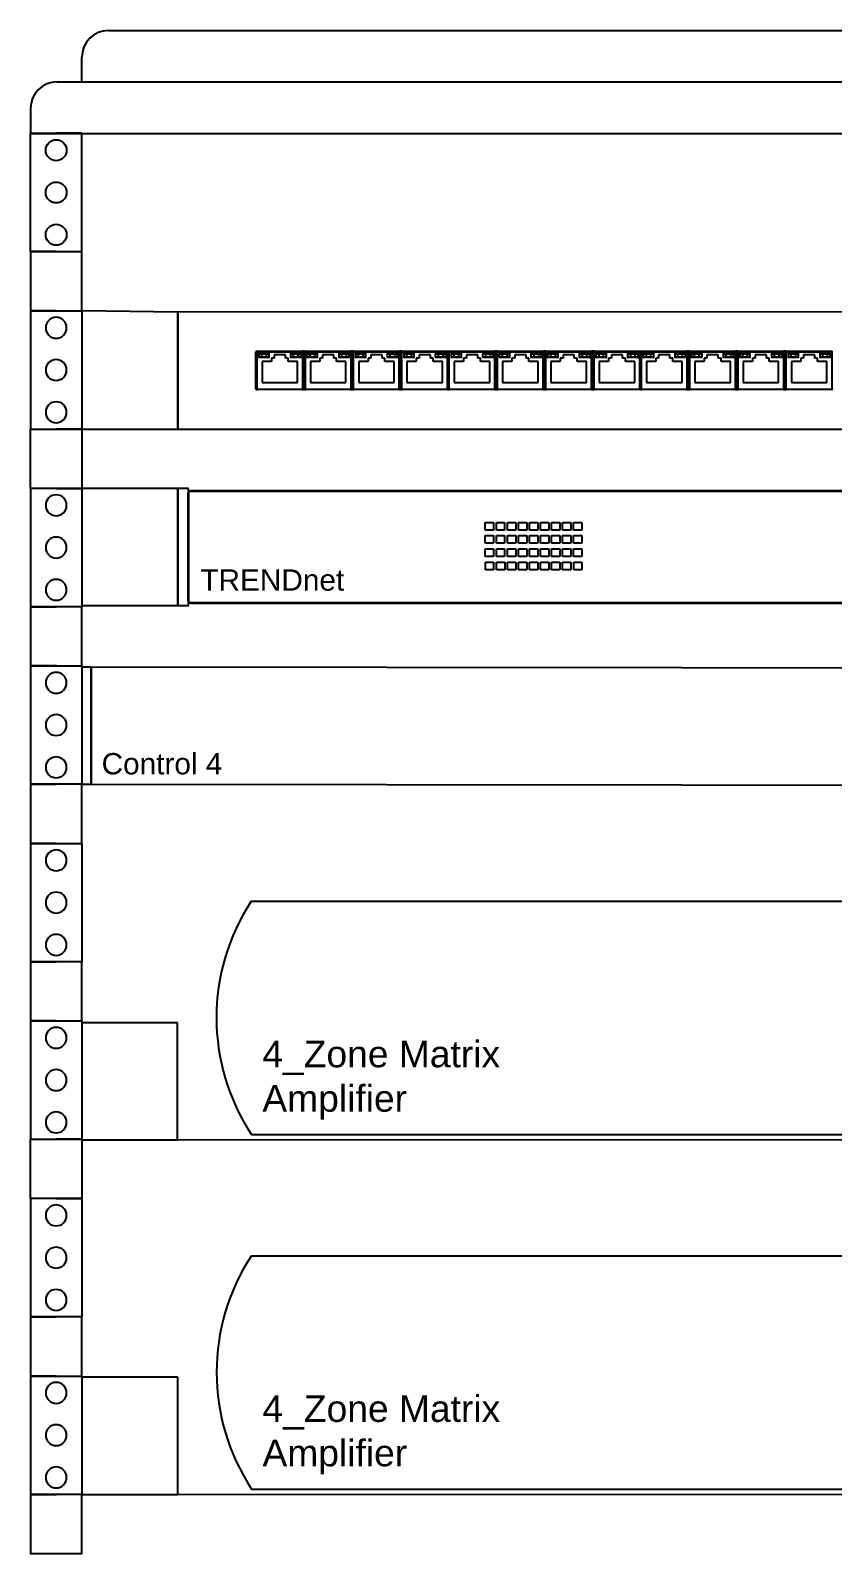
# Model space of a CAD drawing. Header units: inches. Extents: x 29 to 2254, y 8 to 2046.
# Drawn here: x 72 to 373, y 1474 to 2046 of the extents above; entities that cross this region are included whole.
import ezdxf

# ---------------------------------------------------------------- set-up
doc = ezdxf.new("R2010")
doc.units = ezdxf.units.IN
doc.header["$MEASUREMENT"] = 0
doc.styles.get("Standard").update_dxf_attribs({"font": 'arial.ttf'})

# ---------------------------------------------------------------- blocks, each defined once
blk = doc.blocks.new('1u')
at = {"color": 1}
for p, q in [((997921.65, 50907.75), (997911.99, 50907.75)), ((997911.99, 50907.75), (997911.99, 50863.3)), ((997921.65, 50907.75), (997931.31, 50907.75)), ((997931.31, 50907.75), (997931.31, 50863.3)), ((997911.99, 50863.3), (997921.65, 50863.3)), ((997931.31, 50863.3), (997921.65, 50863.3)), ((997931.31, 50863.3), (997921.65, 50863.3))]:
    blk.add_line(p, q, dxfattribs=at)
for centre in [(997921.65, 50901.4), (997921.65, 50885.53), (997921.65, 50869.65)]:
    blk.add_circle(centre, 3.93, dxfattribs=at)
blk = doc.blocks.new('net 1u')
for p, q in [((997524.88, 52136.92), (997527.99, 52136.92)), ((997524.88, 52134.03), (997524.88, 52136.92)), ((997527.99, 52136.92), (997527.99, 52134.03)), ((997529.03, 52136.92), (997532.14, 52136.92)), ((997529.03, 52134.03), (997529.03, 52136.92)), ((997532.14, 52136.92), (997532.14, 52134.03)), ((997533.18, 52136.92), (997536.29, 52136.92)), ((997533.18, 52134.03), (997533.18, 52136.92)), ((997536.29, 52136.92), (997536.29, 52134.03)), ((997537.33, 52136.92), (997540.44, 52136.92)), ((997537.33, 52134.03), (997537.33, 52136.92)), ((997540.44, 52136.92), (997540.44, 52134.03)), ((997541.47, 52136.92), (997544.58, 52136.92)), ((997541.47, 52134.03), (997541.47, 52136.92)), ((997544.58, 52136.92), (997544.58, 52134.03)), ((997545.62, 52136.92), (997548.73, 52136.92)), ((997545.62, 52134.03), (997545.62, 52136.92)), ((997548.73, 52136.92), (997548.73, 52134.03)), ((997549.77, 52136.92), (997552.88, 52136.92)), ((997549.77, 52134.03), (997549.77, 52136.92)), ((997552.88, 52136.92), (997552.88, 52134.03)), ((997553.92, 52136.92), (997557.03, 52136.92)), ((997553.92, 52134.03), (997553.92, 52136.92)), ((997557.03, 52136.92), (997557.03, 52134.03)), ((997558.06, 52136.92), (997561.17, 52136.92)), ((997558.06, 52134.03), (997558.06, 52136.92)), ((997561.17, 52136.92), (997561.17, 52134.03)), ((997527.99, 52134.03), (997524.88, 52134.03)), ((997524.88, 52132.02), (997527.99, 52132.02)), ((997524.88, 52129.14), (997524.88, 52132.02)), ((997527.99, 52132.02), (997527.99, 52129.14)), ((997532.14, 52134.03), (997529.03, 52134.03)), ((997529.03, 52132.02), (997532.14, 52132.02)), ((997529.03, 52129.14), (997529.03, 52132.02)), ((997532.14, 52132.02), (997532.14, 52129.14)), ((997536.29, 52134.03), (997533.18, 52134.03)), ((997533.18, 52132.02), (997536.29, 52132.02)), ((997533.18, 52129.14), (997533.18, 52132.02)), ((997536.29, 52132.02), (997536.29, 52129.14)), ((997540.44, 52134.03), (997537.33, 52134.03)), ((997537.33, 52132.02), (997540.44, 52132.02)), ((997537.33, 52129.14), (997537.33, 52132.02)), ((997540.44, 52132.02), (997540.44, 52129.14)), ((997544.58, 52134.03), (997541.47, 52134.03)), ((997541.47, 52132.02), (997544.58, 52132.02)), ((997541.47, 52129.14), (997541.47, 52132.02)), ((997544.58, 52132.02), (997544.58, 52129.14)), ((997548.73, 52134.03), (997545.62, 52134.03)), ((997545.62, 52132.02), (997548.73, 52132.02)), ((997545.62, 52129.14), (997545.62, 52132.02)), ((997548.73, 52132.02), (997548.73, 52129.14)), ((997552.88, 52134.03), (997549.77, 52134.03)), ((997549.77, 52132.02), (997552.88, 52132.02)), ((997549.77, 52129.14), (997549.77, 52132.02)), ((997552.88, 52132.02), (997552.88, 52129.14)), ((997557.03, 52134.03), (997553.92, 52134.03)), ((997553.92, 52132.02), (997557.03, 52132.02)), ((997553.92, 52129.14), (997553.92, 52132.02)), ((997557.03, 52132.02), (997557.03, 52129.14)), ((997561.17, 52134.03), (997558.06, 52134.03)), ((997558.06, 52132.02), (997561.17, 52132.02)), ((997558.06, 52129.14), (997558.06, 52132.02)), ((997561.17, 52132.02), (997561.17, 52129.14)), ((997527.99, 52129.14), (997524.88, 52129.14)), ((997524.88, 52127.12), (997527.99, 52127.12)), ((997524.88, 52124.24), (997524.88, 52127.12)), ((997527.99, 52124.24), (997524.88, 52124.24)), ((997527.99, 52127.12), (997527.99, 52124.24)), ((997532.14, 52129.14), (997529.03, 52129.14)), ((997529.03, 52127.12), (997532.14, 52127.12)), ((997529.03, 52124.24), (997529.03, 52127.12)), ((997532.14, 52124.24), (997529.03, 52124.24)), ((997532.14, 52127.12), (997532.14, 52124.24)), ((997536.29, 52129.14), (997533.18, 52129.14)), ((997533.18, 52127.12), (997536.29, 52127.12)), ((997533.18, 52124.24), (997533.18, 52127.12)), ((997536.29, 52124.24), (997533.18, 52124.24)), ((997536.29, 52127.12), (997536.29, 52124.24)), ((997540.44, 52129.14), (997537.33, 52129.14)), ((997537.33, 52127.12), (997540.44, 52127.12)), ((997537.33, 52124.24), (997537.33, 52127.12)), ((997540.44, 52124.24), (997537.33, 52124.24)), ((997540.44, 52127.12), (997540.44, 52124.24)), ((997544.58, 52129.14), (997541.47, 52129.14)), ((997541.47, 52127.12), (997544.58, 52127.12)), ((997541.47, 52124.24), (997541.47, 52127.12)), ((997544.58, 52124.24), (997541.47, 52124.24)), ((997544.58, 52127.12), (997544.58, 52124.24)), ((997548.73, 52129.14), (997545.62, 52129.14)), ((997545.62, 52127.12), (997548.73, 52127.12)), ((997545.62, 52124.24), (997545.62, 52127.12)), ((997548.73, 52124.24), (997545.62, 52124.24)), ((997548.73, 52127.12), (997548.73, 52124.24)), ((997552.88, 52129.14), (997549.77, 52129.14)), ((997549.77, 52127.12), (997552.88, 52127.12)), ((997549.77, 52124.24), (997549.77, 52127.12)), ((997552.88, 52124.24), (997549.77, 52124.24)), ((997552.88, 52127.12), (997552.88, 52124.24)), ((997557.03, 52129.14), (997553.92, 52129.14)), ((997553.92, 52127.12), (997557.03, 52127.12)), ((997553.92, 52124.24), (997553.92, 52127.12)), ((997557.03, 52124.24), (997553.92, 52124.24)), ((997557.03, 52127.12), (997557.03, 52124.24)), ((997561.17, 52129.14), (997558.06, 52129.14)), ((997558.06, 52127.12), (997561.17, 52127.12)), ((997558.06, 52124.24), (997558.06, 52127.12)), ((997561.17, 52124.24), (997558.06, 52124.24)), ((997561.17, 52127.12), (997561.17, 52124.24)), ((997524.89, 52122.03), (997528, 52122.03)), ((997524.89, 52119.15), (997524.89, 52122.03)), ((997528, 52119.15), (997524.89, 52119.15)), ((997528, 52122.03), (997528, 52119.15)), ((997529.04, 52122.03), (997532.15, 52122.03)), ((997529.04, 52119.15), (997529.04, 52122.03)), ((997532.15, 52119.15), (997529.04, 52119.15)), ((997532.15, 52122.03), (997532.15, 52119.15)), ((997533.19, 52122.03), (997536.3, 52122.03)), ((997533.19, 52119.15), (997533.19, 52122.03)), ((997536.3, 52119.15), (997533.19, 52119.15)), ((997536.3, 52122.03), (997536.3, 52119.15)), ((997537.33, 52122.03), (997540.44, 52122.03)), ((997537.33, 52119.15), (997537.33, 52122.03)), ((997540.44, 52119.15), (997537.33, 52119.15)), ((997540.44, 52122.03), (997540.44, 52119.15)), ((997541.48, 52122.03), (997544.59, 52122.03)), ((997541.48, 52119.15), (997541.48, 52122.03)), ((997544.59, 52119.15), (997541.48, 52119.15)), ((997544.59, 52122.03), (997544.59, 52119.15)), ((997545.63, 52122.03), (997548.74, 52122.03)), ((997545.63, 52119.15), (997545.63, 52122.03)), ((997548.74, 52119.15), (997545.63, 52119.15)), ((997548.74, 52122.03), (997548.74, 52119.15)), ((997549.78, 52122.03), (997552.89, 52122.03)), ((997549.78, 52119.15), (997549.78, 52122.03)), ((997552.89, 52119.15), (997549.78, 52119.15)), ((997552.89, 52122.03), (997552.89, 52119.15)), ((997553.92, 52122.03), (997557.03, 52122.03)), ((997553.92, 52119.15), (997553.92, 52122.03)), ((997557.03, 52119.15), (997553.92, 52119.15)), ((997557.03, 52122.03), (997557.03, 52119.15)), ((997558.07, 52122.03), (997561.18, 52122.03)), ((997558.07, 52119.15), (997558.07, 52122.03)), ((997561.18, 52119.15), (997558.07, 52119.15)), ((997561.18, 52122.03), (997561.18, 52119.15))]:
    blk.add_line(p, q)
for points in [[(997414.23, 52106.68), (997813.12, 52106.68, 0.414214), (997814.19, 52107.75), (997814.19, 52147.78, 0.414214), (997813.12, 52148.84), (997414.23, 52148.84, 0.414214), (997413.17, 52147.78), (997413.17, 52107.75, 0.414214)], [(997414.23, 52106.89), (997813.12, 52106.89, 0.414214), (997813.97, 52107.75), (997813.97, 52147.78, 0.414214), (997813.12, 52148.63), (997414.23, 52148.63, 0.414214), (997413.38, 52147.78), (997413.38, 52107.75, 0.414214)]]:
    blk.add_lwpolyline(points, format="xyb", close=True)

msp = doc.modelspace()

# ---------------------------------------------------------------- linework, layer by layer
at = {"color": 0}
for p, q in [((101.52, 2046.45), (642.89, 2046.45)), ((91.52, 2027.13), (91.52, 2036.45)), ((82.21, 2027.13), (662.21, 2027.13)), ((82.21, 2027.13), (662.21, 2027.13)), ((72.21, 2017.13), (72.21, 2007.81)), ((72.21, 2007.81), (672.21, 2007.81)), ((156.9, 1911.85), (156.9, 1925.7)), ((157.1, 1911.78), (157.1, 1925.77)), ((157.1, 1911.85), (157.1, 1925.7)), ((157.3, 1911.78), (157.3, 1925.77)), ((157.3, 1925.77), (174.45, 1925.77)), ((157.36, 1925.97), (174.38, 1925.97)), ((157.95, 1925.06), (157.95, 1923.71)), ((157.95, 1925.06), (161.91, 1925.06)), ((161.91, 1923.71), (157.95, 1923.71)), ((158.01, 1925.11), (161.86, 1925.11)), ((161.86, 1923.66), (158.01, 1923.66)), ((159.01, 1925.11), (159.01, 1923.66)), ((159.19, 1922.08), (159.19, 1914.25)), ((162.7, 1922.08), (159.19, 1922.08)), ((160.86, 1923.66), (160.86, 1925.11)), ((161.91, 1923.71), (161.91, 1925.06)), ((162.7, 1923.37), (162.7, 1922.08)), ((163.76, 1923.37), (162.7, 1923.37)), ((163.76, 1924.58), (163.76, 1923.37)), ((167.98, 1924.58), (163.76, 1924.58)), ((167.98, 1923.37), (167.98, 1924.58)), ((169.04, 1923.37), (167.98, 1923.37)), ((169.04, 1922.08), (169.04, 1923.37)), ((172.55, 1922.08), (169.04, 1922.08)), ((169.83, 1925.06), (169.83, 1923.71)), ((169.83, 1925.06), (173.79, 1925.06)), ((173.79, 1923.71), (169.83, 1923.71)), ((169.88, 1925.11), (173.73, 1925.11)), ((173.73, 1923.66), (169.88, 1923.66)), ((170.88, 1925.11), (170.88, 1923.66)), ((172.55, 1914.25), (172.55, 1922.08)), ((172.73, 1923.66), (172.73, 1925.11)), ((173.79, 1923.71), (173.79, 1925.06)), ((175.3, 1925.97), (174.38, 1925.97)), ((174.45, 1911.78), (174.45, 1925.77)), ((174.64, 1925.7), (174.64, 1911.85)), ((175.04, 1911.85), (175.04, 1925.7)), ((175.24, 1911.78), (175.24, 1925.77)), ((175.24, 1911.85), (175.24, 1925.7)), ((175.44, 1911.78), (175.44, 1925.77)), ((175.44, 1925.77), (192.59, 1925.77)), ((175.5, 1925.97), (192.52, 1925.97)), ((176.09, 1925.06), (176.09, 1923.71)), ((176.09, 1925.06), (180.05, 1925.06)), ((180.05, 1923.71), (176.09, 1923.71)), ((176.15, 1925.11), (180, 1925.11)), ((180, 1923.66), (176.15, 1923.66)), ((177.15, 1925.11), (177.15, 1923.66)), ((177.33, 1922.08), (177.33, 1914.25)), ((180.84, 1922.08), (177.33, 1922.08)), ((179, 1923.66), (179, 1925.11)), ((180.05, 1923.71), (180.05, 1925.06)), ((180.84, 1923.37), (180.84, 1922.08)), ((181.9, 1923.37), (180.84, 1923.37)), ((181.9, 1924.58), (181.9, 1923.37)), ((186.12, 1924.58), (181.9, 1924.58)), ((186.12, 1923.37), (186.12, 1924.58)), ((187.18, 1923.37), (186.12, 1923.37)), ((187.18, 1922.08), (187.18, 1923.37)), ((190.69, 1922.08), (187.18, 1922.08)), ((187.97, 1925.06), (187.97, 1923.71)), ((187.97, 1925.06), (191.93, 1925.06)), ((191.93, 1923.71), (187.97, 1923.71)), ((188.02, 1925.11), (191.87, 1925.11)), ((191.87, 1923.66), (188.02, 1923.66)), ((189.02, 1925.11), (189.02, 1923.66)), ((190.69, 1914.25), (190.69, 1922.08)), ((190.87, 1923.66), (190.87, 1925.11)), ((191.93, 1923.71), (191.93, 1925.06)), ((193.44, 1925.97), (192.52, 1925.97)), ((192.59, 1911.78), (192.59, 1925.77)), ((192.78, 1925.7), (192.78, 1911.85)), ((193.18, 1911.85), (193.18, 1925.7)), ((193.38, 1911.78), (193.38, 1925.77)), ((193.38, 1911.85), (193.38, 1925.7)), ((193.58, 1911.78), (193.58, 1925.77)), ((193.58, 1925.77), (210.73, 1925.77)), ((193.64, 1925.97), (210.66, 1925.97)), ((194.23, 1925.06), (194.23, 1923.71)), ((194.23, 1925.06), (198.19, 1925.06)), ((198.19, 1923.71), (194.23, 1923.71)), ((194.29, 1925.11), (198.14, 1925.11)), ((198.14, 1923.66), (194.29, 1923.66)), ((195.29, 1925.11), (195.29, 1923.66)), ((195.47, 1922.08), (195.47, 1914.25)), ((198.98, 1922.08), (195.47, 1922.08)), ((197.14, 1923.66), (197.14, 1925.11)), ((198.19, 1923.71), (198.19, 1925.06)), ((198.98, 1923.37), (198.98, 1922.08)), ((200.04, 1923.37), (198.98, 1923.37)), ((200.04, 1924.58), (200.04, 1923.37)), ((204.26, 1924.58), (200.04, 1924.58)), ((204.26, 1923.37), (204.26, 1924.58)), ((205.32, 1923.37), (204.26, 1923.37)), ((205.32, 1922.08), (205.32, 1923.37)), ((208.83, 1922.08), (205.32, 1922.08)), ((206.11, 1925.06), (206.11, 1923.71)), ((206.11, 1925.06), (210.07, 1925.06)), ((210.07, 1923.71), (206.11, 1923.71)), ((206.16, 1925.11), (210.01, 1925.11)), ((210.01, 1923.66), (206.16, 1923.66)), ((207.16, 1925.11), (207.16, 1923.66)), ((208.83, 1914.25), (208.83, 1922.08)), ((209.01, 1923.66), (209.01, 1925.11)), ((210.07, 1923.71), (210.07, 1925.06)), ((211.58, 1925.97), (210.66, 1925.97)), ((210.73, 1911.78), (210.73, 1925.77)), ((210.92, 1925.7), (210.92, 1911.85)), ((211.32, 1911.85), (211.32, 1925.7)), ((211.52, 1911.78), (211.52, 1925.77)), ((211.52, 1911.85), (211.52, 1925.7)), ((211.72, 1911.78), (211.72, 1925.77)), ((211.72, 1925.77), (228.87, 1925.77)), ((211.78, 1925.97), (228.8, 1925.97)), ((212.37, 1925.06), (212.37, 1923.71)), ((212.37, 1925.06), (216.33, 1925.06)), ((216.33, 1923.71), (212.37, 1923.71)), ((212.43, 1925.11), (216.28, 1925.11)), ((216.28, 1923.66), (212.43, 1923.66)), ((213.43, 1925.11), (213.43, 1923.66)), ((213.61, 1922.08), (213.61, 1914.25)), ((217.12, 1922.08), (213.61, 1922.08)), ((215.28, 1923.66), (215.28, 1925.11)), ((216.33, 1923.71), (216.33, 1925.06)), ((217.12, 1923.37), (217.12, 1922.08)), ((218.18, 1923.37), (217.12, 1923.37)), ((218.18, 1924.58), (218.18, 1923.37)), ((222.4, 1924.58), (218.18, 1924.58)), ((222.4, 1923.37), (222.4, 1924.58)), ((223.46, 1923.37), (222.4, 1923.37)), ((223.46, 1922.08), (223.46, 1923.37)), ((226.97, 1922.08), (223.46, 1922.08)), ((224.25, 1925.06), (224.25, 1923.71)), ((224.25, 1925.06), (228.21, 1925.06)), ((228.21, 1923.71), (224.25, 1923.71)), ((224.3, 1925.11), (228.15, 1925.11)), ((228.15, 1923.66), (224.3, 1923.66)), ((225.3, 1925.11), (225.3, 1923.66)), ((226.97, 1914.25), (226.97, 1922.08)), ((227.15, 1923.66), (227.15, 1925.11)), ((228.21, 1923.71), (228.21, 1925.06)), ((228.87, 1911.78), (228.87, 1925.77)), ((229.06, 1925.7), (229.06, 1911.85)), ((229.1, 1911.85), (229.1, 1925.7)), ((229.29, 1911.78), (229.29, 1925.77)), ((229.29, 1911.85), (229.29, 1925.7)), ((229.49, 1911.78), (229.49, 1925.77)), ((229.49, 1925.77), (246.64, 1925.77)), ((229.56, 1925.97), (246.58, 1925.97)), ((230.15, 1925.06), (230.15, 1923.71)), ((230.15, 1925.06), (234.11, 1925.06)), ((234.11, 1923.71), (230.15, 1923.71)), ((230.2, 1925.11), (234.06, 1925.11)), ((234.06, 1923.66), (230.2, 1923.66)), ((231.21, 1925.11), (231.21, 1923.66)), ((231.39, 1922.07), (231.39, 1914.25)), ((234.9, 1922.07), (231.39, 1922.07)), ((233.05, 1923.66), (233.05, 1925.11)), ((234.11, 1923.71), (234.11, 1925.06)), ((234.9, 1923.37), (234.9, 1922.07)), ((235.96, 1923.37), (234.9, 1923.37)), ((235.96, 1924.58), (235.96, 1923.37)), ((240.18, 1924.58), (235.96, 1924.58)), ((240.18, 1923.37), (240.18, 1924.58)), ((241.23, 1923.37), (240.18, 1923.37)), ((241.23, 1922.07), (241.23, 1923.37)), ((244.74, 1922.07), (241.23, 1922.07)), ((242.03, 1925.06), (242.03, 1923.71)), ((242.03, 1925.06), (245.98, 1925.06)), ((245.98, 1923.71), (242.03, 1923.71)), ((242.08, 1925.11), (245.93, 1925.11)), ((245.93, 1923.66), (242.08, 1923.66)), ((243.08, 1925.11), (243.08, 1923.66)), ((244.74, 1914.25), (244.74, 1922.07)), ((244.93, 1923.66), (244.93, 1925.11)), ((245.98, 1923.71), (245.98, 1925.06)), ((247.5, 1925.97), (246.58, 1925.97)), ((246.64, 1911.78), (246.64, 1925.77)), ((246.84, 1925.7), (246.84, 1911.85)), ((247.24, 1911.85), (247.24, 1925.7)), ((247.43, 1911.78), (247.43, 1925.77)), ((247.43, 1911.85), (247.43, 1925.7)), ((247.63, 1911.78), (247.63, 1925.77)), ((247.63, 1925.77), (264.78, 1925.77)), ((247.7, 1925.97), (264.72, 1925.97)), ((248.29, 1925.06), (248.29, 1923.71)), ((248.29, 1925.06), (252.25, 1925.06)), ((252.25, 1923.71), (248.29, 1923.71)), ((248.34, 1925.11), (252.2, 1925.11)), ((252.2, 1923.66), (248.34, 1923.66)), ((249.35, 1925.11), (249.35, 1923.66)), ((249.53, 1922.07), (249.53, 1914.25)), ((253.04, 1922.07), (249.53, 1922.07)), ((251.19, 1923.66), (251.19, 1925.11)), ((252.25, 1923.71), (252.25, 1925.06)), ((253.04, 1923.37), (253.04, 1922.07)), ((254.1, 1923.37), (253.04, 1923.37)), ((254.1, 1924.58), (254.1, 1923.37)), ((258.32, 1924.58), (254.1, 1924.58)), ((258.32, 1923.37), (258.32, 1924.58)), ((259.37, 1923.37), (258.32, 1923.37)), ((259.37, 1922.07), (259.37, 1923.37)), ((262.88, 1922.07), (259.37, 1922.07)), ((260.17, 1925.06), (260.17, 1923.71)), ((260.17, 1925.06), (264.12, 1925.06)), ((264.12, 1923.71), (260.17, 1923.71)), ((260.22, 1925.11), (264.07, 1925.11)), ((264.07, 1923.66), (260.22, 1923.66)), ((261.22, 1925.11), (261.22, 1923.66)), ((262.88, 1914.25), (262.88, 1922.07)), ((263.07, 1923.66), (263.07, 1925.11)), ((264.12, 1923.71), (264.12, 1925.06)), ((265.64, 1925.97), (264.72, 1925.97)), ((264.78, 1911.78), (264.78, 1925.77)), ((264.98, 1925.7), (264.98, 1911.85)), ((265.38, 1911.85), (265.38, 1925.7)), ((265.57, 1911.78), (265.57, 1925.77)), ((265.57, 1911.85), (265.57, 1925.7)), ((265.77, 1911.78), (265.77, 1925.77)), ((265.77, 1925.77), (282.92, 1925.77)), ((265.84, 1925.97), (282.86, 1925.97)), ((266.43, 1925.06), (266.43, 1923.71)), ((266.43, 1925.06), (270.39, 1925.06)), ((270.39, 1923.71), (266.43, 1923.71)), ((266.48, 1925.11), (270.34, 1925.11)), ((270.34, 1923.66), (266.48, 1923.66)), ((267.49, 1925.11), (267.49, 1923.66)), ((267.67, 1922.07), (267.67, 1914.25)), ((271.18, 1922.07), (267.67, 1922.07)), ((269.33, 1923.66), (269.33, 1925.11)), ((270.39, 1923.71), (270.39, 1925.06)), ((271.18, 1923.37), (271.18, 1922.07)), ((272.24, 1923.37), (271.18, 1923.37)), ((272.24, 1924.58), (272.24, 1923.37)), ((276.46, 1924.58), (272.24, 1924.58)), ((276.46, 1923.37), (276.46, 1924.58)), ((277.51, 1923.37), (276.46, 1923.37)), ((277.51, 1922.07), (277.51, 1923.37)), ((281.02, 1922.07), (277.51, 1922.07)), ((278.31, 1925.06), (278.31, 1923.71)), ((278.31, 1925.06), (282.26, 1925.06)), ((282.26, 1923.71), (278.31, 1923.71)), ((278.36, 1925.11), (282.21, 1925.11)), ((282.21, 1923.66), (278.36, 1923.66)), ((279.36, 1925.11), (279.36, 1923.66)), ((281.02, 1914.25), (281.02, 1922.07)), ((281.21, 1923.66), (281.21, 1925.11)), ((282.26, 1923.71), (282.26, 1925.06)), ((283.78, 1925.97), (282.86, 1925.97)), ((282.92, 1911.78), (282.92, 1925.77)), ((283.12, 1925.7), (283.12, 1911.85)), ((283.52, 1911.85), (283.52, 1925.7)), ((283.71, 1911.78), (283.71, 1925.77)), ((283.71, 1911.85), (283.71, 1925.7)), ((283.91, 1911.78), (283.91, 1925.77)), ((283.91, 1925.77), (301.06, 1925.77)), ((283.98, 1925.97), (301, 1925.97)), ((284.57, 1925.06), (284.57, 1923.71)), ((284.57, 1925.06), (288.53, 1925.06)), ((288.53, 1923.71), (284.57, 1923.71)), ((284.62, 1925.11), (288.48, 1925.11)), ((288.48, 1923.66), (284.62, 1923.66)), ((285.63, 1925.11), (285.63, 1923.66)), ((285.81, 1922.07), (285.81, 1914.25)), ((289.32, 1922.07), (285.81, 1922.07)), ((287.47, 1923.66), (287.47, 1925.11)), ((288.53, 1923.71), (288.53, 1925.06)), ((289.32, 1923.37), (289.32, 1922.07)), ((290.38, 1923.37), (289.32, 1923.37)), ((290.38, 1924.58), (290.38, 1923.37)), ((294.6, 1924.58), (290.38, 1924.58)), ((294.6, 1923.37), (294.6, 1924.58)), ((295.65, 1923.37), (294.6, 1923.37)), ((295.65, 1922.07), (295.65, 1923.37)), ((299.16, 1922.07), (295.65, 1922.07)), ((296.45, 1925.06), (296.45, 1923.71)), ((296.45, 1925.06), (300.4, 1925.06)), ((300.4, 1923.71), (296.45, 1923.71)), ((296.5, 1925.11), (300.35, 1925.11)), ((300.35, 1923.66), (296.5, 1923.66)), ((297.5, 1925.11), (297.5, 1923.66)), ((299.16, 1914.25), (299.16, 1922.07)), ((299.35, 1923.66), (299.35, 1925.11)), ((300.4, 1923.71), (300.4, 1925.06)), ((301.06, 1911.78), (301.06, 1925.77)), ((301.26, 1925.7), (301.26, 1911.85)), ((301.27, 1911.84), (301.27, 1925.69)), ((301.47, 1911.77), (301.47, 1925.76)), ((301.47, 1911.84), (301.47, 1925.69)), ((301.67, 1911.77), (301.67, 1925.76)), ((301.67, 1925.76), (318.82, 1925.76)), ((301.73, 1925.95), (318.75, 1925.95)), ((302.32, 1925.04), (302.32, 1923.7)), ((302.32, 1925.04), (306.28, 1925.04)), ((306.28, 1923.7), (302.32, 1923.7)), ((302.38, 1925.1), (306.23, 1925.1)), ((306.23, 1923.65), (302.38, 1923.65)), ((303.38, 1925.1), (303.38, 1923.65)), ((303.56, 1922.06), (303.56, 1914.24)), ((307.07, 1922.06), (303.56, 1922.06)), ((305.23, 1923.65), (305.23, 1925.1)), ((306.28, 1923.7), (306.28, 1925.04)), ((307.07, 1923.36), (307.07, 1922.06)), ((308.13, 1923.36), (307.07, 1923.36)), ((308.13, 1924.57), (308.13, 1923.36)), ((312.35, 1924.57), (308.13, 1924.57)), ((312.35, 1923.36), (312.35, 1924.57)), ((313.41, 1923.36), (312.35, 1923.36)), ((313.41, 1922.06), (313.41, 1923.36)), ((316.92, 1922.06), (313.41, 1922.06)), ((314.2, 1925.04), (314.2, 1923.7)), ((314.2, 1925.04), (318.16, 1925.04)), ((318.16, 1923.7), (314.2, 1923.7)), ((314.25, 1925.1), (318.1, 1925.1)), ((318.1, 1923.65), (314.25, 1923.65)), ((315.25, 1925.1), (315.25, 1923.65)), ((316.92, 1914.24), (316.92, 1922.06)), ((317.1, 1923.65), (317.1, 1925.1)), ((318.16, 1923.7), (318.16, 1925.04)), ((319.67, 1925.95), (318.75, 1925.95)), ((318.82, 1911.77), (318.82, 1925.76)), ((319.01, 1925.69), (319.01, 1911.84)), ((319.41, 1911.84), (319.41, 1925.69)), ((319.61, 1911.77), (319.61, 1925.76)), ((319.61, 1911.84), (319.61, 1925.69)), ((319.81, 1911.77), (319.81, 1925.76)), ((319.81, 1925.76), (336.96, 1925.76)), ((319.87, 1925.95), (336.89, 1925.95)), ((320.46, 1925.04), (320.46, 1923.7)), ((320.46, 1925.04), (324.42, 1925.04)), ((324.42, 1923.7), (320.46, 1923.7)), ((320.52, 1925.1), (324.37, 1925.1)), ((324.37, 1923.65), (320.52, 1923.65)), ((321.52, 1925.1), (321.52, 1923.65)), ((321.7, 1922.06), (321.7, 1914.24)), ((325.21, 1922.06), (321.7, 1922.06)), ((323.37, 1923.65), (323.37, 1925.1)), ((324.42, 1923.7), (324.42, 1925.04)), ((325.21, 1923.36), (325.21, 1922.06)), ((326.27, 1923.36), (325.21, 1923.36)), ((326.27, 1924.57), (326.27, 1923.36)), ((330.49, 1924.57), (326.27, 1924.57)), ((330.49, 1923.36), (330.49, 1924.57)), ((331.55, 1923.36), (330.49, 1923.36)), ((331.55, 1922.06), (331.55, 1923.36)), ((335.06, 1922.06), (331.55, 1922.06)), ((332.34, 1925.04), (332.34, 1923.7)), ((332.34, 1925.04), (336.3, 1925.04)), ((336.3, 1923.7), (332.34, 1923.7)), ((332.39, 1925.1), (336.24, 1925.1)), ((336.24, 1923.65), (332.39, 1923.65)), ((333.39, 1925.1), (333.39, 1923.65)), ((335.06, 1914.24), (335.06, 1922.06)), ((335.24, 1923.65), (335.24, 1925.1)), ((336.3, 1923.7), (336.3, 1925.04)), ((337.81, 1925.95), (336.89, 1925.95)), ((336.96, 1911.77), (336.96, 1925.76)), ((337.15, 1925.69), (337.15, 1911.84)), ((337.55, 1911.84), (337.55, 1925.69)), ((337.75, 1911.77), (337.75, 1925.76)), ((337.75, 1911.84), (337.75, 1925.69)), ((337.95, 1911.77), (337.95, 1925.76)), ((337.95, 1925.76), (355.1, 1925.76)), ((338.01, 1925.95), (355.03, 1925.95)), ((338.6, 1925.04), (338.6, 1923.7)), ((338.6, 1925.04), (342.56, 1925.04)), ((342.56, 1923.7), (338.6, 1923.7)), ((338.66, 1925.1), (342.51, 1925.1)), ((342.51, 1923.65), (338.66, 1923.65)), ((339.66, 1925.1), (339.66, 1923.65)), ((339.84, 1922.06), (339.84, 1914.24)), ((343.35, 1922.06), (339.84, 1922.06)), ((341.51, 1923.65), (341.51, 1925.1)), ((342.56, 1923.7), (342.56, 1925.04)), ((343.35, 1923.36), (343.35, 1922.06)), ((344.41, 1923.36), (343.35, 1923.36)), ((344.41, 1924.57), (344.41, 1923.36)), ((348.63, 1924.57), (344.41, 1924.57)), ((348.63, 1923.36), (348.63, 1924.57)), ((349.69, 1923.36), (348.63, 1923.36)), ((349.69, 1922.06), (349.69, 1923.36)), ((353.2, 1922.06), (349.69, 1922.06)), ((350.48, 1925.04), (350.48, 1923.7)), ((350.48, 1925.04), (354.44, 1925.04)), ((354.44, 1923.7), (350.48, 1923.7)), ((350.53, 1925.1), (354.38, 1925.1)), ((354.38, 1923.65), (350.53, 1923.65)), ((351.53, 1925.1), (351.53, 1923.65)), ((353.2, 1914.24), (353.2, 1922.06)), ((353.38, 1923.65), (353.38, 1925.1)), ((354.44, 1923.7), (354.44, 1925.04)), ((355.95, 1925.95), (355.03, 1925.95)), ((355.1, 1911.77), (355.1, 1925.76)), ((355.29, 1925.69), (355.29, 1911.84)), ((355.69, 1911.84), (355.69, 1925.69)), ((355.89, 1911.77), (355.89, 1925.76)), ((355.89, 1911.84), (355.89, 1925.69)), ((356.08, 1911.77), (356.08, 1925.76)), ((356.08, 1925.76), (373.24, 1925.76)), ((356.15, 1925.95), (373.17, 1925.95)), ((356.74, 1925.04), (356.74, 1923.7)), ((356.74, 1925.04), (360.7, 1925.04)), ((360.7, 1923.7), (356.74, 1923.7)), ((356.8, 1925.1), (360.65, 1925.1)), ((360.65, 1923.65), (356.8, 1923.65)), ((357.8, 1925.1), (357.8, 1923.65)), ((357.98, 1922.06), (357.98, 1914.24)), ((361.49, 1922.06), (357.98, 1922.06)), ((359.65, 1923.65), (359.65, 1925.1)), ((360.7, 1923.7), (360.7, 1925.04)), ((361.49, 1923.36), (361.49, 1922.06)), ((362.55, 1923.36), (361.49, 1923.36)), ((362.55, 1924.57), (362.55, 1923.36)), ((366.77, 1924.57), (362.55, 1924.57)), ((366.77, 1923.36), (366.77, 1924.57)), ((367.83, 1923.36), (366.77, 1923.36)), ((367.83, 1922.06), (367.83, 1923.36)), ((371.34, 1922.06), (367.83, 1922.06)), ((368.62, 1925.04), (368.62, 1923.7)), ((368.62, 1925.04), (372.58, 1925.04)), ((372.58, 1923.7), (368.62, 1923.7)), ((368.67, 1925.1), (372.52, 1925.1)), ((372.52, 1923.65), (368.67, 1923.65)), ((369.67, 1925.1), (369.67, 1923.65)), ((371.34, 1914.24), (371.34, 1922.06)), ((371.52, 1923.65), (371.52, 1925.1)), ((372.58, 1923.7), (372.58, 1925.04)), ((373.24, 1911.77), (373.24, 1925.76)), ((174.38, 1911.59), (157.36, 1911.59)), ((159.19, 1914.25), (172.55, 1914.25)), ((174.38, 1911.59), (175.3, 1911.59)), ((192.52, 1911.59), (175.5, 1911.59)), ((177.33, 1914.25), (190.69, 1914.25)), ((192.52, 1911.59), (193.44, 1911.59)), ((210.66, 1911.59), (193.64, 1911.59)), ((195.47, 1914.25), (208.83, 1914.25)), ((210.66, 1911.59), (211.58, 1911.59)), ((228.8, 1911.59), (211.78, 1911.59)), ((213.61, 1914.25), (226.97, 1914.25)), ((246.58, 1911.59), (229.56, 1911.59)), ((231.39, 1914.25), (244.74, 1914.25)), ((246.58, 1911.59), (247.5, 1911.59)), ((264.72, 1911.59), (247.7, 1911.59)), ((249.53, 1914.25), (262.88, 1914.25)), ((264.72, 1911.59), (265.64, 1911.59)), ((282.86, 1911.59), (265.84, 1911.59)), ((267.67, 1914.25), (281.02, 1914.25)), ((282.86, 1911.59), (283.78, 1911.59)), ((301, 1911.59), (283.98, 1911.59)), ((285.81, 1914.25), (299.16, 1914.25)), ((318.75, 1911.57), (301.73, 1911.57)), ((303.56, 1914.24), (316.92, 1914.24)), ((318.75, 1911.57), (319.67, 1911.57)), ((336.89, 1911.57), (319.87, 1911.57)), ((321.7, 1914.24), (335.06, 1914.24)), ((336.89, 1911.57), (337.81, 1911.57)), ((355.03, 1911.57), (338.01, 1911.57)), ((339.84, 1914.24), (353.2, 1914.24)), ((355.03, 1911.57), (355.95, 1911.57)), ((373.17, 1911.57), (356.15, 1911.57)), ((357.98, 1914.24), (371.34, 1914.24)), ((155.14, 1719.44), (586.14, 1719.44)), ((155.23, 1631.81), (586.23, 1631.81)), ((127.46, 1629.78), (616.81, 1630.05)), ((155.19, 1586.26), (586.19, 1586.26)), ((127.51, 1496.6), (616.86, 1496.86)), ((155.28, 1498.63), (586.28, 1498.63))]:
    msp.add_line(p, q, dxfattribs=at)
for points in [[(91.52, 1963.36), (72.21, 1963.36), (72.21, 1941.14), (81.87, 1941.14), (91.52, 1941.14)], [(127.52, 1940.69), (91.53, 1941.15), (91.53, 1896.69), (127.52, 1896.69)], [(616.86, 1940.73), (127.52, 1940.62), (127.52, 1896.68), (616.86, 1896.73)], [(91.52, 1874.46), (72.21, 1874.46), (72.21, 1896.69), (81.87, 1896.69), (91.52, 1896.69)], [(127.52, 1874.45), (91.52, 1874.45), (91.52, 1830.45), (127.52, 1830.45)], [(131.54, 1874.45), (127.52, 1874.45), (127.52, 1830.45), (131.54, 1830.45)], [(91.52, 1830.01), (72.21, 1830.01), (72.21, 1807.79), (81.87, 1807.79), (91.52, 1807.79)], [(94.97, 1807.35), (91.51, 1807.35), (91.51, 1763.35), (94.97, 1763.35)], [(649.43, 1806.74), (94.97, 1807.35), (94.97, 1763.35), (649.43, 1762.74)], [(91.52, 1763.34), (72.21, 1763.34), (72.21, 1741.11), (81.87, 1741.11), (91.52, 1741.11)], [(91.52, 1696.66), (72.21, 1696.66), (72.21, 1674.44), (81.87, 1674.44), (91.52, 1674.44)], [(127.46, 1673.78), (91.47, 1673.78), (91.47, 1629.78), (127.46, 1629.78)], [(91.52, 1607.76), (72.21, 1607.76), (72.21, 1629.99), (81.87, 1629.99), (91.52, 1629.99)], [(91.52, 1563.31), (72.21, 1563.31), (72.21, 1541.09), (81.87, 1541.09), (91.52, 1541.09)], [(127.51, 1540.6), (91.52, 1540.6), (91.52, 1496.6), (127.51, 1496.6)], [(91.52, 1496.64), (72.21, 1496.64), (72.21, 1474.41), (81.87, 1474.41), (91.52, 1474.41)]]:
    msp.add_lwpolyline(points, close=True, dxfattribs=at)
for centre, radius, start, end in [((101.52, 2036.45), 10, 90, 180), ((82.21, 2017.13), 10, 90, 180), ((157.16, 1925.7), 0.264, 90, 180), ((157.36, 1925.7), 0.264, 90, 180), ((158.01, 1925.06), 0.0528, 90.0001, 180), ((158.01, 1923.71), 0.0528, 180, 269.9996), ((161.86, 1925.06), 0.0528, 0, 89.9997), ((161.86, 1923.71), 0.0528, 270.0001, 0), ((169.88, 1925.06), 0.0528, 90.0001, 180), ((169.88, 1923.71), 0.0528, 180, 269.9998), ((173.73, 1925.06), 0.0528, 0, 89.9998), ((173.73, 1923.71), 0.0528, 270.0001, 0), ((174.38, 1925.7), 0.264, 0, 90), ((175.3, 1925.7), 0.264, 90, 180), ((175.5, 1925.7), 0.264, 90, 180), ((176.15, 1925.06), 0.0528, 90.0001, 180), ((176.15, 1923.71), 0.0528, 180, 269.9996), ((180, 1925.06), 0.0528, 0, 89.9997), ((180, 1923.71), 0.0528, 270.0001, 0), ((188.02, 1925.06), 0.0528, 90.0001, 180), ((188.02, 1923.71), 0.0528, 180, 269.9998), ((191.87, 1925.06), 0.0528, 0, 89.9998), ((191.87, 1923.71), 0.0528, 270.0001, 0), ((192.52, 1925.7), 0.264, 0, 90), ((193.44, 1925.7), 0.264, 90, 180), ((193.64, 1925.7), 0.264, 90, 180), ((194.29, 1925.06), 0.0528, 90.0001, 180), ((194.29, 1923.71), 0.0528, 180, 269.9996), ((198.14, 1925.06), 0.0528, 0, 89.9997), ((198.14, 1923.71), 0.0528, 270.0001, 0), ((206.16, 1925.06), 0.0528, 90.0001, 180), ((206.16, 1923.71), 0.0528, 180, 269.9998), ((210.01, 1925.06), 0.0528, 0, 89.9998), ((210.01, 1923.71), 0.0528, 270.0001, 0), ((210.66, 1925.7), 0.264, 0, 90), ((211.58, 1925.7), 0.264, 90, 180), ((211.78, 1925.7), 0.264, 90, 180), ((212.43, 1925.06), 0.0528, 90.0001, 180), ((212.43, 1923.71), 0.0528, 180, 269.9996), ((216.28, 1925.06), 0.0528, 0, 89.9997), ((216.28, 1923.71), 0.0528, 270.0001, 0), ((224.3, 1925.06), 0.0528, 90.0001, 180), ((224.3, 1923.71), 0.0528, 180, 269.9998), ((228.15, 1925.06), 0.0528, 0, 89.9998), ((228.15, 1923.71), 0.0528, 270.0001, 0), ((228.8, 1925.7), 0.264, 0, 90), ((229.36, 1925.7), 0.264, 90, 180), ((229.56, 1925.7), 0.264, 90, 180), ((230.2, 1925.06), 0.0528, 90.0001, 180), ((230.2, 1923.71), 0.0528, 180, 269.9996), ((234.06, 1925.06), 0.0528, 0, 89.9997), ((234.06, 1923.71), 0.0528, 270.0001, 0), ((242.08, 1925.06), 0.0528, 90.0001, 180), ((242.08, 1923.71), 0.0528, 180, 269.9998), ((245.93, 1925.06), 0.0528, 0, 89.9998), ((245.93, 1923.71), 0.0528, 270.0001, 0), ((246.58, 1925.7), 0.264, 0, 90), ((247.5, 1925.7), 0.264, 90, 180), ((247.7, 1925.7), 0.264, 90, 180), ((248.34, 1925.06), 0.0528, 90.0001, 180), ((248.34, 1923.71), 0.0528, 180, 269.9996), ((252.2, 1925.06), 0.0528, 0, 89.9997), ((252.2, 1923.71), 0.0528, 270.0001, 0), ((260.22, 1925.06), 0.0528, 90.0001, 180), ((260.22, 1923.71), 0.0528, 180, 269.9998), ((264.07, 1925.06), 0.0528, 0, 89.9998), ((264.07, 1923.71), 0.0528, 270.0001, 0), ((264.72, 1925.7), 0.264, 0, 90), ((265.64, 1925.7), 0.264, 90, 180), ((265.84, 1925.7), 0.264, 90, 180), ((266.48, 1925.06), 0.0528, 90.0001, 180), ((266.48, 1923.71), 0.0528, 180, 269.9996), ((270.34, 1925.06), 0.0528, 0, 89.9997), ((270.34, 1923.71), 0.0528, 270.0001, 0), ((278.36, 1925.06), 0.0528, 90.0001, 180), ((278.36, 1923.71), 0.0528, 180, 269.9998), ((282.21, 1925.06), 0.0528, 0, 89.9998), ((282.21, 1923.71), 0.0528, 270.0001, 0), ((282.86, 1925.7), 0.264, 0, 90), ((283.78, 1925.7), 0.264, 90, 180), ((283.98, 1925.7), 0.264, 90, 180), ((284.62, 1925.06), 0.0528, 90.0001, 180), ((284.62, 1923.71), 0.0528, 180, 269.9996), ((288.48, 1925.06), 0.0528, 0, 89.9997), ((288.48, 1923.71), 0.0528, 270.0001, 0), ((296.5, 1925.06), 0.0528, 90.0001, 180), ((296.5, 1923.71), 0.0528, 180, 269.9998), ((300.35, 1925.06), 0.0528, 0, 89.9998), ((300.35, 1923.71), 0.0528, 270.0001, 0), ((301, 1925.7), 0.264, 0, 90), ((301.53, 1925.69), 0.264, 90, 180), ((301.73, 1925.69), 0.264, 90, 180), ((302.38, 1925.04), 0.0528, 90.0001, 180), ((302.38, 1923.7), 0.0528, 180, 269.9996), ((306.23, 1925.04), 0.0528, 0, 89.9997), ((306.23, 1923.7), 0.0528, 270.0001, 0), ((314.25, 1925.04), 0.0528, 90.0001, 180), ((314.25, 1923.7), 0.0528, 180, 269.9998), ((318.1, 1925.04), 0.0528, 0, 89.9998), ((318.1, 1923.7), 0.0528, 270.0001, 0), ((318.75, 1925.69), 0.264, 0, 90), ((319.67, 1925.69), 0.264, 90, 180), ((319.87, 1925.69), 0.264, 90, 180), ((320.52, 1925.04), 0.0528, 90.0001, 180), ((320.52, 1923.7), 0.0528, 180, 269.9996), ((324.37, 1925.04), 0.0528, 0, 89.9997), ((324.37, 1923.7), 0.0528, 270.0001, 0), ((332.39, 1925.04), 0.0528, 90.0001, 180), ((332.39, 1923.7), 0.0528, 180, 269.9998), ((336.24, 1925.04), 0.0528, 0, 89.9998), ((336.24, 1923.7), 0.0528, 270.0001, 0), ((336.89, 1925.69), 0.264, 0, 90), ((337.81, 1925.69), 0.264, 90, 180), ((338.01, 1925.69), 0.264, 90, 180), ((338.66, 1925.04), 0.0528, 90.0001, 180), ((338.66, 1923.7), 0.0528, 180, 269.9996), ((342.51, 1925.04), 0.0528, 0, 89.9997), ((342.51, 1923.7), 0.0528, 270.0001, 0), ((350.53, 1925.04), 0.0528, 90.0001, 180), ((350.53, 1923.7), 0.0528, 180, 269.9998), ((354.38, 1925.04), 0.0528, 0, 89.9998), ((354.38, 1923.7), 0.0528, 270.0001, 0), ((355.03, 1925.69), 0.264, 0, 90), ((355.95, 1925.69), 0.264, 90, 180), ((356.15, 1925.69), 0.264, 90, 180), ((356.8, 1925.04), 0.0528, 90.0001, 180), ((356.8, 1923.7), 0.0528, 180, 269.9996), ((360.65, 1925.04), 0.0528, 0, 89.9997), ((360.65, 1923.7), 0.0528, 270.0001, 0), ((368.67, 1925.04), 0.0528, 90.0001, 180), ((368.67, 1923.7), 0.0528, 180, 269.9998), ((372.52, 1925.04), 0.0528, 0, 89.9998), ((372.52, 1923.7), 0.0528, 270.0001, 0), ((373.17, 1925.69), 0.264, 0, 90), ((157.16, 1911.85), 0.264, 180, 270), ((156.83, 1911.97), 0.264, 314.427, 0), ((157.36, 1911.85), 0.264, 180, 270), ((157.03, 1911.97), 0.264, 314.427, 0), ((174.38, 1911.85), 0.264, 270, 0), ((174.71, 1911.97), 0.264, 180, 210.382), ((175.3, 1911.85), 0.264, 180, 270), ((174.97, 1911.97), 0.264, 314.427, 0), ((175.5, 1911.85), 0.264, 180, 270), ((175.17, 1911.97), 0.264, 314.427, 0), ((192.52, 1911.85), 0.264, 270, 0), ((192.85, 1911.97), 0.264, 180, 210.382), ((193.44, 1911.85), 0.264, 180, 270), ((193.11, 1911.97), 0.264, 314.427, 0), ((193.64, 1911.85), 0.264, 180, 270), ((193.31, 1911.97), 0.264, 314.427, 0), ((210.66, 1911.85), 0.264, 270, 0), ((210.99, 1911.97), 0.264, 180, 210.382), ((211.58, 1911.85), 0.264, 180, 270), ((211.25, 1911.97), 0.264, 314.427, 0), ((211.78, 1911.85), 0.264, 180, 270), ((211.45, 1911.97), 0.264, 314.427, 0), ((228.8, 1911.85), 0.264, 270, 0), ((229.13, 1911.97), 0.264, 180, 210.382), ((229.36, 1911.85), 0.264, 180, 270), ((229.03, 1911.97), 0.264, 314.427, 0), ((229.56, 1911.85), 0.264, 180, 270), ((229.23, 1911.97), 0.264, 314.427, 0), ((246.58, 1911.85), 0.264, 270, 0), ((246.91, 1911.97), 0.264, 180, 210.382), ((247.5, 1911.85), 0.264, 180, 270), ((247.17, 1911.97), 0.264, 314.427, 0), ((247.7, 1911.85), 0.264, 180, 270), ((247.37, 1911.97), 0.264, 314.427, 0), ((264.72, 1911.85), 0.264, 270, 0), ((265.05, 1911.97), 0.264, 180, 210.382), ((265.64, 1911.85), 0.264, 180, 270), ((265.31, 1911.97), 0.264, 314.427, 0), ((265.84, 1911.85), 0.264, 180, 270), ((265.51, 1911.97), 0.264, 314.427, 0), ((282.86, 1911.85), 0.264, 270, 0), ((283.19, 1911.97), 0.264, 180, 210.382), ((283.78, 1911.85), 0.264, 180, 270), ((283.45, 1911.97), 0.264, 314.427, 0), ((283.98, 1911.85), 0.264, 180, 270), ((283.65, 1911.97), 0.264, 314.427, 0), ((301, 1911.85), 0.264, 270, 0), ((301.33, 1911.97), 0.264, 180, 210.382), ((301.53, 1911.84), 0.264, 180, 270), ((301.2, 1911.96), 0.264, 314.427, 0), ((301.73, 1911.84), 0.264, 180, 270), ((301.4, 1911.96), 0.264, 314.427, 0), ((318.75, 1911.84), 0.264, 270, 0), ((319.08, 1911.96), 0.264, 180, 210.382), ((319.67, 1911.84), 0.264, 180, 270), ((319.34, 1911.96), 0.264, 314.427, 0), ((319.87, 1911.84), 0.264, 180, 270), ((319.54, 1911.96), 0.264, 314.427, 0), ((336.89, 1911.84), 0.264, 270, 0), ((337.22, 1911.96), 0.264, 180, 210.382), ((337.81, 1911.84), 0.264, 180, 270), ((337.48, 1911.96), 0.264, 314.427, 0), ((338.01, 1911.84), 0.264, 180, 270), ((337.68, 1911.96), 0.264, 314.427, 0), ((355.03, 1911.84), 0.264, 270, 0), ((355.36, 1911.96), 0.264, 180, 210.382), ((355.95, 1911.84), 0.264, 180, 270), ((355.62, 1911.96), 0.264, 314.427, 0), ((356.15, 1911.84), 0.264, 180, 270), ((355.82, 1911.96), 0.264, 314.427, 0), ((373.17, 1911.84), 0.264, 270, 0), ((373.5, 1911.96), 0.264, 180, 210.382)]:
    msp.add_arc(centre, radius, start, end, dxfattribs=at)
at = {"color": 0, "linetype": 'Continuous'}
for centre in [(221.69, 1675.69), (221.74, 1542.51)]:
    msp.add_arc(centre, 79.64, 146.6772, 213.4355, dxfattribs=at)

# ---------------------------------------------------------------- block references
at = {"color": 0, "rotation": 180}
msp.add_blockref('1u', (998003.51, 52871.12), dxfattribs=at)
at = {"color": 0, "xscale": -1}
for p in [(998003.51, -48966.61), (998003.51, -49033.29), (998003.51, -49099.96), (998003.51, -49166.64), (998003.51, -49233.31), (998003.51, -49299.99), (998003.51, -49366.66)]:
    msp.add_blockref('1u', p, dxfattribs=at)
at = {"color": 0}
msp.add_blockref('net 1u', (-997281.85, -50275.31), dxfattribs=at)

# ---------------------------------------------------------------- texts
at = {"color": 0, "attachment_point": 1}
for s, width, insert, char_height in [('TRENDnet', 33.4653, (136.02, 1844.05), 8), ('Control 4', 60.6023, (98.92, 1775.06), 8), ('4_Zone Matrix Amplifier', 125.8973, (159.3, 1667.03), 10), ('4_Zone Matrix Amplifier', 125.8973, (159.35, 1533.85), 10)]:
    msp.add_mtext_dynamic_manual_height_columns(s, width=width, gutter_width=1, heights=[0], dxfattribs=dict(at, insert=insert, char_height=char_height))

doc.saveas('drawing.dxf')
